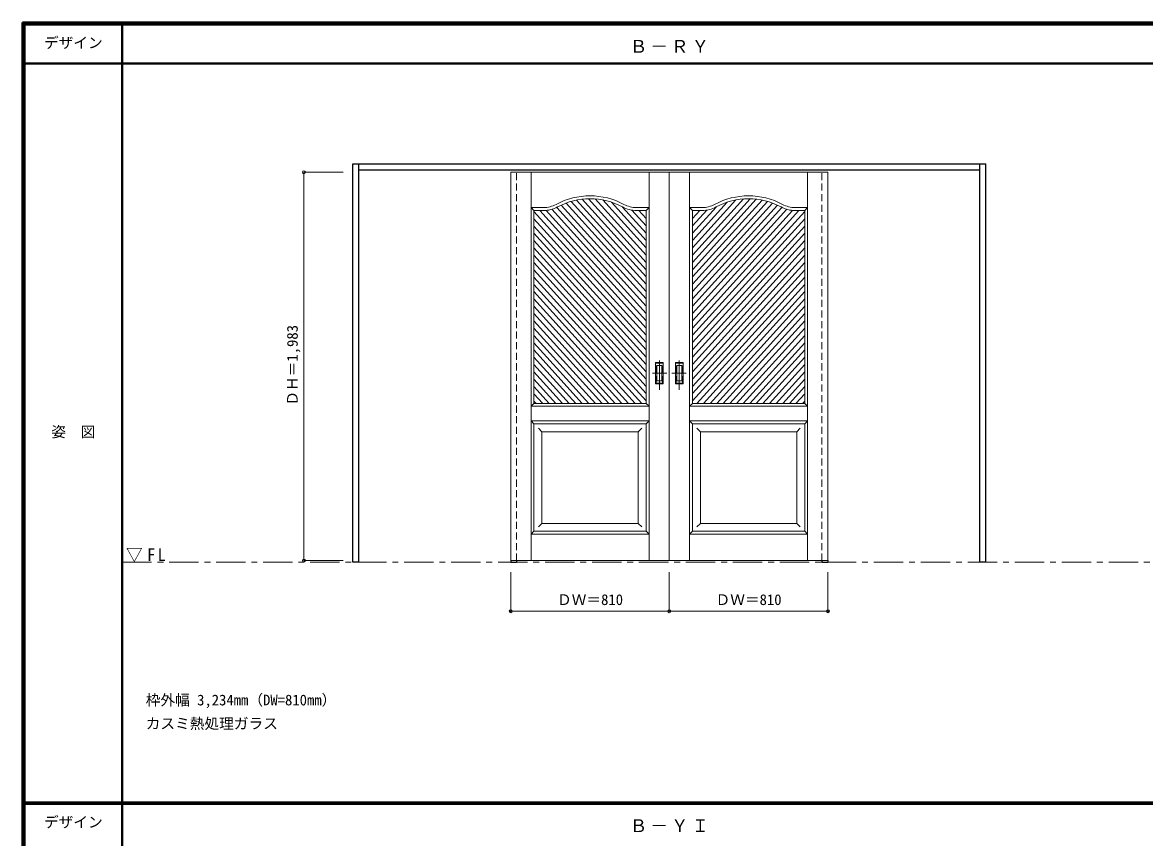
# Model space of a CAD drawing. Units: millimetres, scale not verified. Extents: x -6000 to 5700, y -4307 to 4260.
# Drawn here: x -6000 to -267, y 12 to 4175 of the extents above; entities that cross this region are included whole.
import ezdxf
from ezdxf.enums import TextEntityAlignment as Align

# ---------------------------------------------------------------- set-up
doc = ezdxf.new("R2010")
doc.units = ezdxf.units.MM
doc.header["$LTSCALE"] = 30
doc.header["$PDMODE"] = 32
doc.header["$PDSIZE"] = 15
doc.linetypes.add('CHAIN1', pattern=[8, 5, -1, 1, -1])
doc.linetypes.add('DASHED1', pattern=[1.8, 1.2, -0.6])
for name, color, linetype, lineweight in [('0-1_通り芯', 7, 'CHAIN1', 18), ('0-2_扉', 7, 'Continuous', 18), ('0-4_枠', 3, 'Continuous', 25), ('0-6_引手', 7, 'Continuous', 18), ('0-B_寸法', 7, 'Continuous', 9), ('0-C_ハッチ', 4, 'Continuous', 9), ('F-1_枠', 6, 'Continuous', 40), ('F-A_文字', 7, 'Continuous', 18)]:
    doc.layers.add(name, color=color, linetype=linetype, lineweight=lineweight)
doc.layers.add('0-A_文字', color=7, linetype='Continuous')
doc.styles.add('ＭＳ ゴシック', font='')
doc.styles.get('ＭＳ ゴシック').set_extended_font_data('MS Gothic')

msp = doc.modelspace()

# ---------------------------------------------------------------- linework, layer by layer
at = {"layer": '0-1_通り芯'}
msp.add_line((-5490, 1418), (5690, 1418), dxfattribs=at)
at = {"layer": '0-2_扉', "color": 4, "linetype": 'DASHED1', "lineweight": 9}
for p, q in [((-3505, 1426), (-3505, 3423)), ((-3475, 1426), (-3475, 3423)), ((-1915, 1426), (-1915, 3423)), ((-1885, 1426), (-1885, 3423))]:
    msp.add_line(p, q, dxfattribs=at)
at = {"layer": '0-2_扉'}
for p, q in [((-2695, 3409.5), (-3505, 3409.5)), ((-3401.5, 1426.5), (-3401.5, 3409.5)), ((-2798.5, 1426.5), (-2798.5, 3409.5)), ((-2695, 3409.5), (-2695, 1426.5)), ((-2695, 3409.5), (-1885, 3409.5)), ((-2695, 3409.5), (-2695, 1426.5)), ((-2591.5, 1426.5), (-2591.5, 3409.5)), ((-1988.5, 1426.5), (-1988.5, 3409.5)), ((-3386.5, 3214.5), (-3401.5, 3229.5)), ((-3401.5, 3229.5), (-3337.49, 3229.5)), ((-3386.5, 2229.5), (-3386.5, 3214.5)), ((-3386.5, 3214.5), (-3337.49, 3214.5)), ((-2798.5, 3229.5), (-2862.51, 3229.5)), ((-2813.5, 3214.5), (-2862.51, 3214.5)), ((-2813.5, 3214.5), (-2798.5, 3229.5)), ((-2813.5, 2360.74), (-2813.5, 3214.5)), ((-2576.5, 3214.5), (-2591.5, 3229.5)), ((-2591.5, 3229.5), (-2527.49, 3229.5)), ((-2576.5, 2360.74), (-2576.5, 3214.5)), ((-2576.5, 3214.5), (-2527.49, 3214.5)), ((-1988.5, 3229.5), (-2052.51, 3229.5)), ((-2003.5, 3214.5), (-2052.51, 3214.5)), ((-2003.5, 3214.5), (-1988.5, 3229.5)), ((-2003.5, 2229.5), (-2003.5, 3214.5)), ((-2813.69, 3091.5), (-2813.5, 3091.5)), ((-2576.31, 3091.5), (-2576.5, 3091.5)), ((-2813.5, 2229.5), (-2813.5, 2371.55)), ((-2576.5, 2229.5), (-2576.5, 2371.55)), ((-3386.5, 2229.5), (-3401.5, 2214.5)), ((-3401.5, 2214.5), (-2798.5, 2214.5)), ((-3386.5, 2229.5), (-2858.5, 2229.5)), ((-2813.5, 2229.5), (-3002.5, 2229.5)), ((-2798.5, 2214.5), (-2813.5, 2229.5)), ((-2591.5, 2214.5), (-2576.5, 2229.5)), ((-1988.5, 2214.5), (-2591.5, 2214.5)), ((-2576.5, 2229.5), (-2387.5, 2229.5)), ((-2003.5, 2229.5), (-2531.5, 2229.5)), ((-2003.5, 2229.5), (-1988.5, 2214.5)), ((-3386.5, 2124.5), (-3401.5, 2139.5)), ((-2798.5, 2139.5), (-3401.5, 2139.5)), ((-3386.5, 1576.5), (-3386.5, 2124.5)), ((-2813.5, 2124.5), (-3386.5, 2124.5)), ((-2798.5, 2139.5), (-2813.5, 2124.5)), ((-2813.5, 1576.5), (-2813.5, 2124.5)), ((-2591.5, 2139.5), (-2576.5, 2124.5)), ((-2591.5, 2139.5), (-1988.5, 2139.5)), ((-2576.5, 1576.5), (-2576.5, 2124.5)), ((-2576.5, 2124.5), (-2003.5, 2124.5)), ((-2003.5, 2124.5), (-1988.5, 2139.5)), ((-2003.5, 1576.5), (-2003.5, 2124.5)), ((-3346.5, 2084.5), (-3364.18, 2102.18)), ((-3346.5, 2084.5), (-3346.5, 1616.5)), ((-3346.5, 2084.5), (-2853.5, 2084.5)), ((-2853.54, 2084.5), (-2835.86, 2102.18)), ((-2853.5, 1616.5), (-2853.5, 2084.5)), ((-2536.46, 2084.5), (-2554.14, 2102.18)), ((-2536.5, 1616.5), (-2536.5, 2084.5)), ((-2043.5, 2084.5), (-2536.5, 2084.5)), ((-2043.5, 2084.5), (-2025.82, 2102.18)), ((-2043.5, 2084.5), (-2043.5, 1616.5)), ((-3346.5, 1616.5), (-3364.18, 1598.82)), ((-3346.5, 1616.5), (-2853.5, 1616.5)), ((-2853.5, 1616.5), (-2853.5, 1617.93)), ((-2853.5, 1616.5), (-2835.82, 1598.82)), ((-2536.5, 1616.5), (-2554.18, 1598.82)), ((-2536.5, 1616.5), (-2536.5, 1617.93)), ((-2043.5, 1616.5), (-2536.5, 1616.5)), ((-2043.5, 1616.5), (-2025.82, 1598.82)), ((-3386.5, 1576.5), (-3401.5, 1561.5)), ((-2798.5, 1561.5), (-3401.5, 1561.5)), ((-2813.5, 1576.5), (-3386.5, 1576.5)), ((-2813.5, 1576.5), (-2798.5, 1561.5)), ((-2576.5, 1576.5), (-2591.5, 1561.5)), ((-2591.5, 1561.5), (-1988.5, 1561.5)), ((-2576.5, 1576.5), (-2003.5, 1576.5)), ((-2003.5, 1576.5), (-1988.5, 1561.5))]:
    msp.add_line(p, q, dxfattribs=at)
at = {"layer": '0-2_扉', "color": 3, "lineweight": 25}
for p, q in [((-3505, 1426.5), (-3505, 1418)), ((-3505, 1418), (-3475, 1418)), ((-3475, 1426.5), (-3475, 1418)), ((-1915, 1426.5), (-1915, 1418)), ((-1915, 1418), (-1885, 1418)), ((-1885, 1426.5), (-1885, 1418))]:
    msp.add_line(p, q, dxfattribs=at)
at = {"layer": '0-2_扉'}
for points in [[(-2695, 1426.5), (-3505, 1426.5), (-3505, 3409.5)], [(-2695, 1426.5), (-1885, 1426.5), (-1885, 3409.5)]]:
    msp.add_lwpolyline(points, dxfattribs=at)
for centre, radius, start, end in [((-3100, 2924.5), 365, 61.6423, 118.3577), ((-3100, 2924.5), 350, 61.6423, 118.3577), ((-2290, 2924.5), 365, 61.6423, 118.3577), ((-2290, 2924.5), 350, 61.6423, 118.3577), ((-3337.49, 3364.5), 135, 270, 298.3577), ((-3337.49, 3364.5), 150, 270, 298.3577), ((-2862.51, 3364.5), 150, 241.6423, 270), ((-2862.51, 3364.5), 135, 241.6423, 270), ((-2527.49, 3364.5), 135, 270, 298.3577), ((-2527.49, 3364.5), 150, 270, 298.3577), ((-2052.51, 3364.5), 150, 241.6423, 270), ((-2052.51, 3364.5), 135, 241.6423, 270)]:
    msp.add_arc(centre, radius, start, end, dxfattribs=at)
at = {"layer": '0-4_枠'}
for p, q in [((-4312, 1418), (-4312, 3453)), ((-4312, 3453), (-1078, 3453)), ((-4282, 1418), (-4282, 3453)), ((-1108, 1418), (-1108, 3453)), ((-1078, 1418), (-1078, 3453)), ((-4282, 3423), (-1108, 3423)), ((-4282, 1418), (-4312, 1418)), ((-1078, 1418), (-1108, 1418))]:
    msp.add_line(p, q, dxfattribs=at)
at = {"layer": '0-6_引手', "linetype": 'CHAIN1'}
for p, q in [((-2746, 2298.77), (-2746, 2469.62)), ((-2644, 2298.77), (-2644, 2469.62)), ((-2707.93, 2384), (-2780.44, 2384)), ((-2682.07, 2384), (-2609.56, 2384))]:
    msp.add_line(p, q, dxfattribs=at)
at = {"layer": '0-6_引手'}
for p, q in [((-2727, 2439), (-2765, 2439)), ((-2765, 2329), (-2765, 2439)), ((-2733.5, 2423), (-2758.5, 2423)), ((-2758.5, 2345), (-2758.5, 2423)), ((-2733.5, 2345), (-2733.5, 2423)), ((-2727, 2329), (-2727, 2439)), ((-2663, 2439), (-2625, 2439)), ((-2663, 2329), (-2663, 2439)), ((-2656.5, 2423), (-2631.5, 2423)), ((-2656.5, 2345), (-2656.5, 2423)), ((-2631.5, 2345), (-2631.5, 2423)), ((-2625, 2329), (-2625, 2439)), ((-2727, 2329), (-2765, 2329)), ((-2733.5, 2345), (-2758.5, 2345)), ((-2663, 2329), (-2625, 2329)), ((-2656.5, 2345), (-2631.5, 2345))]:
    msp.add_line(p, q, dxfattribs=at)
at = {"layer": '0-6_引手', "linetype": 'DASHED1'}
for p, q in [((-2762, 2333), (-2762, 2435)), ((-2628, 2333), (-2628, 2435)), ((-2730, 2333), (-2762, 2333)), ((-2660, 2333), (-2628, 2333))]:
    msp.add_line(p, q, dxfattribs=at)
for points in [[(-2730, 2333), (-2730, 2435), (-2762, 2435)], [(-2660, 2333), (-2660, 2435), (-2628, 2435)]]:
    msp.add_lwpolyline(points, dxfattribs=at)
at = {"layer": '0-B_寸法', "color": 4}
for p, q in [((-4562, 3409.5), (-4362, 3409.5)), ((-4562, 3409.5), (-4562, 1426.5)), ((-4562, 1426.5), (-4362, 1426.5)), ((-3505, 1168), (-3505, 1368)), ((-2695, 1168), (-2695, 1368)), ((-1885, 1168), (-1885, 1368)), ((-3505, 1168), (-1885, 1168))]:
    msp.add_line(p, q, dxfattribs=at)
at = {"layer": '0-B_寸法'}
for p in [(-4562, 3409.5), (-4562, 1426.5), (-3505, 1168), (-2695, 1168), (-1885, 1168)]:
    msp.add_point(p, dxfattribs=at)
at = {"layer": '0-C_ハッチ'}
for p, q in [((-3139.49, 3272.27), (-2813.5, 2912.32)), ((-3107.71, 3274.42), (-2813.5, 2949.56)), ((-3073.12, 3273.47), (-2813.5, 2986.8)), ((-3034.78, 3268.37), (-2813.5, 3024.05)), ((-2282.29, 3274.42), (-2576.5, 2949.56)), ((-2316.88, 3273.47), (-2576.5, 2986.8)), ((-2250.51, 3272.27), (-2576.5, 2912.32)), ((-2355.22, 3268.37), (-2576.5, 3024.05)), ((-3357.01, 3214.5), (-2813.5, 2614.38)), ((-3323.84, 3215.12), (-2813.5, 2651.62)), ((-3295.09, 3220.62), (-2813.5, 2688.86)), ((-3270.24, 3230.42), (-2813.5, 2726.11)), ((-3247.08, 3242.1), (-2813.5, 2763.35)), ((-3222.61, 3252.32), (-2813.5, 2800.59)), ((-3196.65, 3260.89), (-2813.5, 2837.83)), ((-3169.02, 3267.63), (-2813.5, 2875.08)), ((-2990.77, 3257.02), (-2813.5, 3061.29)), ((-2934.35, 3231.97), (-2813.5, 3098.53)), ((-2886.56, 3216.44), (-2813.5, 3135.77)), ((-2851.07, 3214.5), (-2813.5, 3173.01)), ((-2220.98, 3267.63), (-2576.5, 2875.08)), ((-2193.35, 3260.89), (-2576.5, 2837.83)), ((-2399.23, 3257.02), (-2576.5, 3061.29)), ((-2167.39, 3252.32), (-2576.5, 2800.59)), ((-2142.92, 3242.1), (-2576.5, 2763.35)), ((-2455.65, 3231.97), (-2576.5, 3098.53)), ((-2119.76, 3230.42), (-2576.5, 2726.11)), ((-2094.91, 3220.62), (-2576.5, 2688.86)), ((-2503.44, 3216.44), (-2576.5, 3135.77)), ((-2066.16, 3215.12), (-2576.5, 2651.62)), ((-2538.93, 3214.5), (-2576.5, 3173.01)), ((-2032.99, 3214.5), (-2576.5, 2614.38)), ((-3386.5, 3209.82), (-2813.5, 2577.14)), ((-3386.5, 3172.58), (-2813.5, 2539.9)), ((-2003.5, 3209.82), (-2576.5, 2577.14)), ((-2003.5, 3172.58), (-2576.5, 2539.9)), ((-3386.5, 3135.34), (-2813.5, 2502.65)), ((-3386.5, 3098.1), (-2813.5, 2465.41)), ((-2003.5, 3135.34), (-2576.5, 2502.65)), ((-2003.5, 3098.1), (-2576.5, 2465.41)), ((-3386.5, 3060.86), (-2813.5, 2428.17)), ((-2003.5, 3060.86), (-2576.5, 2428.17)), ((-3386.5, 3023.61), (-2813.5, 2390.93)), ((-3386.5, 2986.37), (-2813.5, 2353.68)), ((-2003.5, 3023.61), (-2576.5, 2390.93)), ((-2003.5, 2986.37), (-2576.5, 2353.68)), ((-3386.5, 2949.13), (-2813.5, 2316.44)), ((-2003.5, 2949.13), (-2576.5, 2316.44)), ((-3386.5, 2911.89), (-2813.5, 2279.2)), ((-3386.5, 2874.64), (-2813.5, 2241.96)), ((-2003.5, 2911.89), (-2576.5, 2279.2)), ((-2003.5, 2874.64), (-2576.5, 2241.96)), ((-3386.5, 2837.4), (-2835.95, 2229.5)), ((-2003.5, 2837.4), (-2554.05, 2229.5)), ((-3386.5, 2800.16), (-2869.68, 2229.5)), ((-3386.5, 2762.92), (-2903.41, 2229.5)), ((-2003.5, 2800.16), (-2520.32, 2229.5)), ((-2003.5, 2762.92), (-2486.59, 2229.5)), ((-3386.5, 2725.67), (-2937.14, 2229.5)), ((-2003.5, 2725.67), (-2452.86, 2229.5)), ((-3386.5, 2688.43), (-2970.87, 2229.5)), ((-3386.5, 2651.19), (-3004.59, 2229.5)), ((-2003.5, 2688.43), (-2419.13, 2229.5)), ((-2003.5, 2651.19), (-2385.41, 2229.5)), ((-3386.5, 2613.95), (-3038.32, 2229.5)), ((-2003.5, 2613.95), (-2351.68, 2229.5)), ((-3386.5, 2576.71), (-3072.05, 2229.5)), ((-3386.5, 2539.46), (-3105.78, 2229.5)), ((-2003.5, 2576.71), (-2317.95, 2229.5)), ((-2003.5, 2539.46), (-2284.22, 2229.5)), ((-3386.5, 2502.22), (-3139.51, 2229.5)), ((-2003.5, 2502.22), (-2250.49, 2229.5)), ((-3386.5, 2464.98), (-3173.24, 2229.5)), ((-3386.5, 2427.74), (-3206.97, 2229.5)), ((-2003.5, 2464.98), (-2216.76, 2229.5)), ((-2003.5, 2427.74), (-2183.03, 2229.5)), ((-3386.5, 2390.49), (-3240.7, 2229.5)), ((-3386.5, 2353.25), (-3274.43, 2229.5)), ((-2003.5, 2390.49), (-2149.3, 2229.5)), ((-2003.5, 2353.25), (-2115.57, 2229.5)), ((-3386.5, 2316.01), (-3308.15, 2229.5)), ((-2003.5, 2316.01), (-2081.85, 2229.5)), ((-3386.5, 2278.77), (-3341.88, 2229.5)), ((-3386.5, 2241.52), (-3375.61, 2229.5)), ((-2003.5, 2278.77), (-2048.12, 2229.5)), ((-2003.5, 2241.52), (-2014.39, 2229.5))]:
    msp.add_line(p, q, dxfattribs=at)
at = {"layer": 'F-1_枠'}
for p, q in [((-6000, 4175), (5700, 4175)), ((-6000, 4175), (-6000, -4205)), ((-6000, 4170), (5700, 4170)), ((-6000, 4165), (5700, 4165)), ((-5995, 4175), (-5995, -4205)), ((-5990, 4175), (-5990, -4205)), ((-5490, 4175), (-5490, -3790)), ((-6000, 3965), (5700, 3965)), ((-6000, 190.5), (5700, 190.5)), ((-6000, 187.5), (5700, 187.5)), ((-6000, 184.5), (5700, 184.5))]:
    msp.add_line(p, q, dxfattribs=at)

# ---------------------------------------------------------------- texts
at = {"layer": '0-A_文字', "style": 'ＭＳ ゴシック'}
for s, p in [('枠外幅 3,234mm（DW=810mm）', (-5370, 670.5)), ('カスミ熱処理ガラス', (-5370, 550.5))]:
    msp.add_text(s, height=54.99, dxfattribs=at).set_placement(p, align=Align.BOTTOM_LEFT)
at = {"layer": '0-A_文字', "char_height": 65.98, "attachment_point": 7, "style": 'ＭＳ ゴシック'}
for s, insert in [('\\T1.17;Ｂ－ＲＹ', (-2897.5, 4020)), ('\\T1.26;\\W0.95;▽FL', (-5471.25, 1418)), ('\\T1.17;Ｂ－ＹＩ', (-2897.5, 39.5))]:
    msp.add_mtext(s, dxfattribs=dict(at, insert=insert))
at = {"layer": '0-B_寸法', "style": 'ＭＳ ゴシック'}
msp.add_text('ＤＨ＝1,983', height=54.99, rotation=90, dxfattribs=at).set_placement((-4577, 2217.75), align=Align.BOTTOM_LEFT)
for p in [(-3268.75, 1183), (-2458.75, 1183)]:
    msp.add_text('ＤＷ＝810', height=54.99, dxfattribs=at).set_placement(p, align=Align.BOTTOM_LEFT)
at = {"layer": 'F-A_文字', "style": 'ＭＳ ゴシック'}
for s, p in [('デザイン', (-5890, 4027.5)), ('姿\u3000図', (-5852.5, 2040.25)), ('デザイン', (-5890, 47))]:
    msp.add_text(s, height=54.99, dxfattribs=at).set_placement(p, align=Align.BOTTOM_LEFT)

doc.saveas('drawing.dxf')
